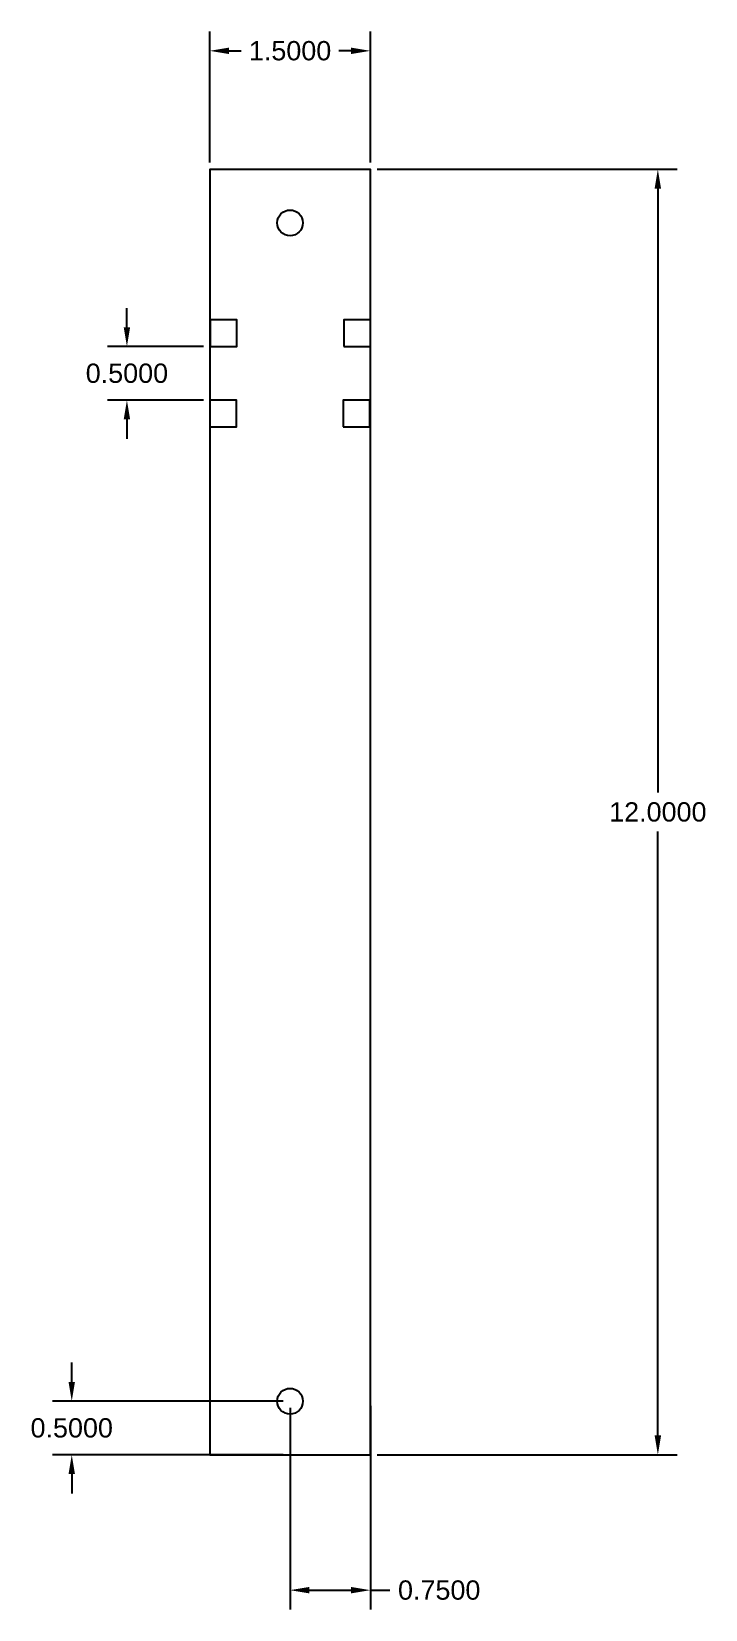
# Model space of a CAD drawing. Header units: inches. Extents: x 25.1 to 31.4, y 181.5 to 196.2.
import ezdxf

# ---------------------------------------------------------------- set-up
doc = ezdxf.new("R2010")
doc.units = ezdxf.units.IN
doc.header["$MEASUREMENT"] = 0
doc.layers.get('0').update_dxf_attribs({"color": 1})
doc.layers.add('dimensions', color=4, linetype='Continuous')
doc.styles.get("Standard").update_dxf_attribs({"font": 'Arial Regular.ttf'})
doc.dimstyles.get("Standard").update_dxf_attribs({"dimtxt": 0.18, "dimasz": 0.18, "dimexe": 0.18, "dimexo": 0.0625, "dimgap": 0.09, "dimtad": 0, "dimtih": 1, "dimtoh": 1, "dimdec": 4, "dimzin": 0, "dimdsep": 46, "dimtxsty": 'Standard', "dimcen": 0.09, "dimadec": 0, "dimazin": 0, "dimtfac": 1, "dimtdec": 4, "dimtofl": 0, "dimtmove": 0, "dimatfit": 3, "dimfxl": 1, "dimtolj": 1, "dimtzin": 0, "dimarcsym": 0})

# ---------------------------------------------------------------- blocks, each defined once
blk = doc.blocks.new('*D6')
at = {"layer": 'Defpoints', "color": 0, "transparency": 16777216}
for p in [(27.543, 183.462), (28.293, 183.48), (28.293, 181.698)]:
    blk.add_point(p, dxfattribs=at)
at = {"layer": 'dimensions', "color": 0, "lineweight": -2, "transparency": 16777216}
for p, q in [((27.543, 183.399), (27.543, 181.518)), ((28.293, 183.418), (28.293, 181.518)), ((27.723, 181.698), (28.113, 181.698)), ((28.293, 181.698), (28.473, 181.698))]:
    blk.add_line(p, q, dxfattribs=at)
at = {"layer": 'dimensions', "color": 0, "transparency": 16777216}
for points in [[(27.723, 181.728), (27.723, 181.668), (27.543, 181.698)], [(28.113, 181.728), (28.113, 181.668), (28.293, 181.698)]]:
    blk.add_solid(points, dxfattribs=at)
at = {"layer": 'dimensions', "color": 0, "transparency": 16777216, "insert": (28.935, 181.698), "char_height": 0.18, "attachment_point": 5}
blk.add_mtext('\\A1;0.7500', dxfattribs=at)
blk = doc.blocks.new('*D7')
at = {"layer": 'Defpoints', "color": 0, "transparency": 16777216}
for p in [(27.543, 183.462), (25.505, 182.962), (27.543, 182.962)]:
    blk.add_point(p, dxfattribs=at)
at = {"layer": 'dimensions', "color": 0, "lineweight": -2, "transparency": 16777216}
for p, q in [((25.505, 183.642), (25.505, 183.822)), ((27.48, 183.462), (25.325, 183.462)), ((27.48, 182.962), (25.325, 182.962)), ((25.505, 182.782), (25.505, 182.602))]:
    blk.add_line(p, q, dxfattribs=at)
at = {"layer": 'dimensions', "color": 0, "transparency": 16777216}
for points in [[(25.475, 183.642), (25.535, 183.642), (25.505, 183.462)], [(25.475, 182.782), (25.535, 182.782), (25.505, 182.962)]]:
    blk.add_solid(points, dxfattribs=at)
at = {"layer": 'dimensions', "color": 0, "transparency": 16777216, "insert": (25.505, 183.212), "char_height": 0.18, "attachment_point": 5}
blk.add_mtext('\\A1;0.5000', dxfattribs=at)
blk = doc.blocks.new('*D8')
at = {"layer": 'Defpoints', "color": 0, "transparency": 16777216}
for p in [(28.293, 194.962), (28.293, 182.962), (30.976, 182.962)]:
    blk.add_point(p, dxfattribs=at)
at = {"layer": 'dimensions', "color": 0, "lineweight": -2, "transparency": 16777216}
for p, q in [((28.355, 194.962), (31.156, 194.962)), ((30.976, 194.782), (30.976, 189.143)), ((30.976, 183.142), (30.976, 188.78)), ((28.355, 182.962), (31.156, 182.962))]:
    blk.add_line(p, q, dxfattribs=at)
at = {"layer": 'dimensions', "color": 0, "transparency": 16777216}
for points in [[(30.946, 194.782), (31.006, 194.782), (30.976, 194.962)], [(30.946, 183.142), (31.006, 183.142), (30.976, 182.962)]]:
    blk.add_solid(points, dxfattribs=at)
at = {"layer": 'dimensions', "color": 0, "transparency": 16777216, "insert": (30.976, 188.962), "char_height": 0.18, "attachment_point": 5}
blk.add_mtext('\\A1;12.0000', dxfattribs=at)
blk = doc.blocks.new('*D13')
at = {"layer": 'Defpoints', "color": 0, "transparency": 16777216}
for p in [(26.798, 193.307), (26.02, 192.807), (26.798, 192.807)]:
    blk.add_point(p, dxfattribs=at)
at = {"layer": 'dimensions', "color": 0, "lineweight": -2, "transparency": 16777216}
for p, q in [((26.02, 193.487), (26.02, 193.667)), ((26.735, 193.307), (25.84, 193.307)), ((26.735, 192.807), (25.84, 192.807)), ((26.02, 192.627), (26.02, 192.447))]:
    blk.add_line(p, q, dxfattribs=at)
at = {"layer": 'dimensions', "color": 0, "transparency": 16777216}
for points in [[(25.99, 193.487), (26.05, 193.487), (26.02, 193.307)], [(25.99, 192.627), (26.05, 192.627), (26.02, 192.807)]]:
    blk.add_solid(points, dxfattribs=at)
at = {"layer": 'dimensions', "color": 0, "transparency": 16777216, "insert": (26.02, 193.057), "char_height": 0.18, "attachment_point": 5}
blk.add_mtext('\\A1;0.5000', dxfattribs=at)
blk = doc.blocks.new('*D14')
at = {"layer": 'Defpoints', "color": 0, "transparency": 16777216}
for p in [(28.293, 196.068), (26.793, 194.962), (28.293, 194.962)]:
    blk.add_point(p, dxfattribs=at)
at = {"layer": 'dimensions', "color": 0, "lineweight": -2, "transparency": 16777216}
for p, q in [((26.793, 195.024), (26.793, 196.248)), ((28.293, 195.024), (28.293, 196.248)), ((26.973, 196.068), (27.088, 196.068)), ((28.113, 196.068), (27.998, 196.068))]:
    blk.add_line(p, q, dxfattribs=at)
at = {"layer": 'dimensions', "color": 0, "transparency": 16777216}
for points in [[(26.973, 196.098), (26.973, 196.038), (26.793, 196.068)], [(28.113, 196.098), (28.113, 196.038), (28.293, 196.068)]]:
    blk.add_solid(points, dxfattribs=at)
at = {"layer": 'dimensions', "color": 0, "transparency": 16777216, "insert": (27.543, 196.068), "char_height": 0.18, "attachment_point": 5}
blk.add_mtext('\\A1;1.5000', dxfattribs=at)

msp = doc.modelspace()

# ---------------------------------------------------------------- linework, layer by layer
for points in [[(26.7929, 182.96158), (28.2929, 182.96158), (28.29289, 194.96158), (26.79289, 194.96158)], [(26.79763, 193.30676), (27.04763, 193.30676), (27.04763, 193.55676), (26.79763, 193.55676)], [(28.04332, 193.30676), (28.29332, 193.30676), (28.29332, 193.55676), (28.04332, 193.55676)], [(26.79289, 192.55675), (27.04289, 192.55675), (27.04289, 192.80675), (26.79289, 192.80675)], [(28.03857, 192.55675), (28.28857, 192.55675), (28.28857, 192.80675), (28.03857, 192.80675)]]:
    msp.add_lwpolyline(points, close=True)
for centre in [(27.54289, 194.46155), (27.54286, 183.46162)]:
    msp.add_circle(centre, 0.12)

# ---------------------------------------------------------------- dimensions: what is measured, and where the dimension line sits
at = {"layer": 'dimensions'}
for base, p1, p2, picture, middle in [((28.29289, 196.06784), (26.79289, 194.96158), (28.29289, 194.96158), '*D14', (27.54289, 196.06784)), ((28.2929, 181.69816), (27.54286, 183.46162), (28.2929, 183.48022), '*D6', (28.93493, 181.69816))]:
    dim = msp.add_linear_dim(base=base, p1=p1, p2=p2, dimstyle='Standard', dxfattribs=at)
    dim.commit()
    dim.dimension.update_dxf_attribs({"geometry": picture, "text_midpoint": middle})
for base, p1, p2, picture, middle in [((30.97559, 182.96158), (28.29289, 194.96158), (28.2929, 182.96158), '*D8', (30.97559, 188.96158)), ((26.01983, 192.80675), (26.79763, 193.30676), (26.79763, 192.80675), '*D13', (26.01983, 193.05675)), ((25.50486, 182.96158), (27.54286, 183.46162), (27.54286, 182.96158), '*D7', (25.50486, 183.2116))]:
    dim = msp.add_linear_dim(base=base, p1=p1, p2=p2, angle=90, dimstyle='Standard', dxfattribs=at)
    dim.commit()
    dim.dimension.update_dxf_attribs({"geometry": picture, "text_midpoint": middle})

doc.saveas('drawing.dxf')
